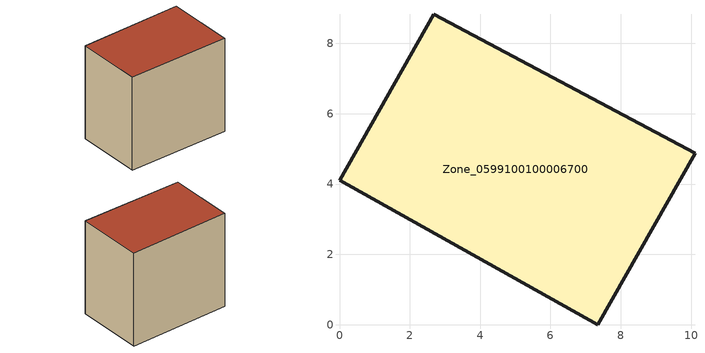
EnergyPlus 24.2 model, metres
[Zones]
Zone_0599100100006700
 floor ground (C_G): 2.68,8.83 10.11,4.88 7.35,0 0,4.11 z4.04
 wall outside (C_F): 10.11,4.88 2.68,8.83 0,4.11 7.35,0 10.11,4.88 z4.04:11.85
 roof outside (C_R): 0,4.11 7.35,0 10.11,4.88 2.68,8.83 z11.85
[BUILDING]
Pand.0599100100006700: North Axis=0; Terrain=City; Loads Convergence Tolerance Value=0.04; Temperature Convergence Tolerance Value=0.4; Solar Distribution=FullExterior; Maximum Number of Warmup Days=25; Minimum Number of Warmup Days=1
[Site:Location]
Rotterdam.The.Hague.AP_ZH_NLD Design_Conditions: Latitude=51.96; Longitude=4.45; Time Zone=1; Elevation=-4.5
[SITE:GROUNDTEMPERATURE:BUILDINGSURFACE]
18, 18, 18, 18, 18, 18, 18, 18, 18, 18, 18, 18
[MATERIAL] Thermal Absorptance=0.9; Solar Absorptance=0.7; Visible Absorptance=0.7
Name | Roughness | Thickness | Conductivity | Density | Specific Heat
G.TI.1975-1991 | MediumSmooth | 0.15 | 0.288461 | 540 | 1210
F.TI.1975-1991 | Rough | 0.3 | 0.230769 | 1920 | 840
R.TI.1975-1991 | MediumRough | 0.2 | 0.153846 | 1500 | 1000
[CONSTRUCTION]
C_G: G.TI.1975-1991
C_F: F.TI.1975-1991
C_R: R.TI.1975-1991
[ZONE]
Zone_0599100100006700: Type=1; Multiplier=1; Ceiling Height=Autocalculate; Volume=Autocalculate; Floor Area=autocalculate; Part of Total Floor Area=Yes
[ZONEINFILTRATION:DESIGNFLOWRATE]
Infil_Zone_0599100100006700: Zone or ZoneList or Space or SpaceList=Zone_0599100100006700; Schedule=AlwaysOn; Design Flow Rate Calculation Method=Flow/Area; Flow Rate per Floor Area=0.003; Constant Term Coefficient=1; Temperature Term Coefficient=0; Velocity Term Coefficient=0; Velocity Squared Term Coefficient=0
[HVACTEMPLATE:ZONE:IDEALLOADSAIRSYSTEM]
Zone_0599100100006700: Maximum Heating Supply Air Temperature=50; Minimum Cooling Supply Air Temperature=13; Maximum Heating Supply Air Humidity Ratio=0.0156; Minimum Cooling Supply Air Humidity Ratio=0.0077; Heating Limit=NoLimit; Cooling Limit=NoLimit; Dehumidification Control Type=ConstantSensibleHeatRatio; Cooling Sensible Heat Ratio=0.7; Dehumidification Setpoint=60; Humidification Control Type=None; Humidification Setpoint=30; Outdoor Air Method=None; Outdoor Air Flow Rate per Person=0.00944; Outdoor Air Flow Rate per Zone Floor Area=0; Outdoor Air Flow Rate per Zone=0; Demand Controlled Ventilation Type=None; Outdoor Air Economizer Type=NoEconomizer; Heat Recovery Type=None; Sensible Heat Recovery Effectiveness=0.7; Latent Heat Recovery Effectiveness=0.65
[ZONECONTROL:THERMOSTAT]
ThermostatControl_Zone_0599100100006700: Zone or ZoneList=Zone_0599100100006700; Control Type Schedule=DualSetpointControlType; Control 1=Thermostat_Zone_0599100100006700; Temperature Difference Between Cutout And Setpoint=0
[THERMOSTATSETPOINT:DUALSETPOINT]
Thermostat_Zone_0599100100006700: Heating Setpoint Temperature Schedule=HeatingSetpoint_Zone_0599100100006700; Cooling Setpoint Temperature Schedule=CoolingSetpoint_Zone_0599100100006700
[SCHEDULE:COMPACT]
HeatingSetpoint_Zone_0599100100006700: Through: 12/31, For: AllDays, Until: 24:00, 21
CoolingSetpoint_Zone_0599100100006700: Through: 12/31, For: AllDays, Until: 24:00, 24
DualSetpointControlType: Through: 12/31, For: AllDays, Until: 24:00, 4
AlwaysOn: Through: 12/31, For: AllDays, Until: 24:00, 1
